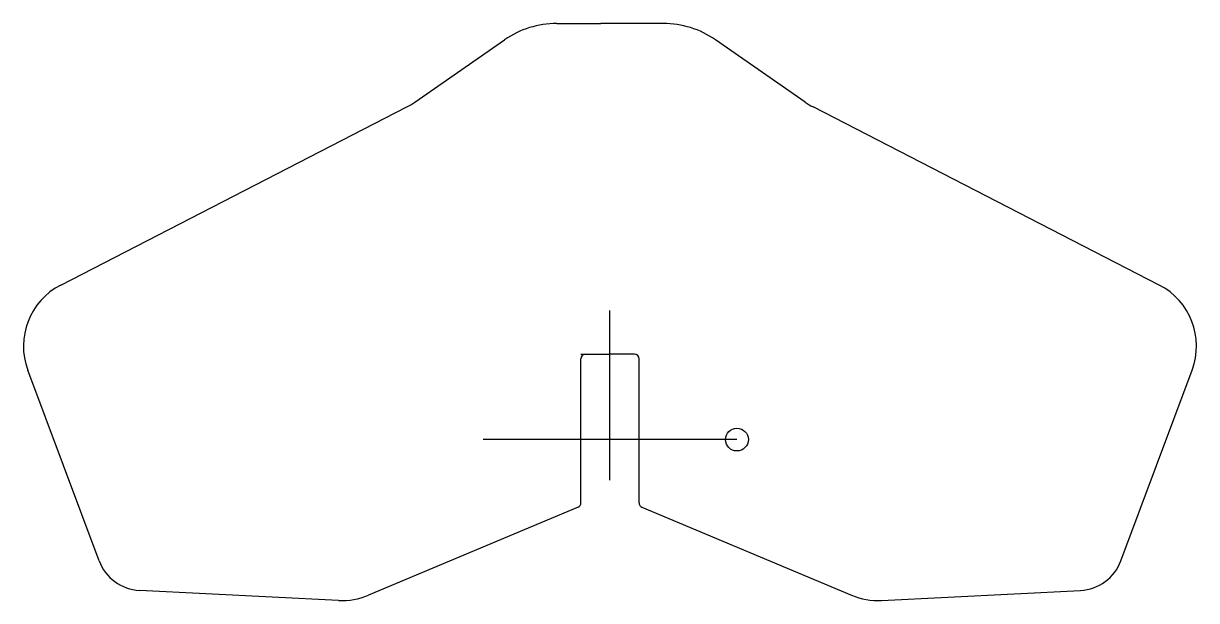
# Model space of a CAD drawing. Header units: millimetres. Extents: x 26 to 283, y 28 to 154.
import ezdxf

# ---------------------------------------------------------------- set-up
doc = ezdxf.new("R2010")
doc.units = ezdxf.units.MM
doc.layers.get('0').update_dxf_attribs({"linetype": 'CONTINUOUS'})

msp = doc.modelspace()

# ---------------------------------------------------------------- linework, layer by layer
for p, q in [((142.81, 153.75), (152.47, 153.75)), ((156.43, 153.75), (152.47, 153.75)), ((166.1, 153.75), (156.43, 153.75)), ((111.77, 136.52), (131.39, 150.17)), ((197.14, 136.52), (177.52, 150.17)), ((34.34, 96.55), (110.06, 135.49)), ((274.56, 96.55), (198.84, 135.49)), ((154.45, 53.92), (154.45, 91)), ((148.1, 81.42), (154.45, 81.42)), ((148.1, 48.94), (148.1, 80.42)), ((159.8, 81.42), (154.45, 81.42)), ((160.8, 48.94), (160.8, 80.42)), ((42.73, 36.29), (27.15, 77.96)), ((266.17, 36.29), (281.75, 77.96)), ((182.2, 62.78), (126.7, 62.78)), ((147.49, 48.02), (101.65, 28.76)), ((161.41, 48.02), (207.25, 28.76)), ((95.08, 27.6), (51.59, 29.81)), ((213.82, 27.6), (257.31, 29.81))]:
    msp.add_line(p, q)
msp.add_circle((182.2, 62.78), 2.5)
for centre, radius, start, end in [((142.81, 133.75), 20, 90, 124.8238), ((166.1, 133.75), 20, 55.1762, 90), ((103.2, 148.83), 15, 297.216, 304.8238), ((205.7, 148.83), 15, 235.1762, 242.784), ((41.2, 83.21), 15, 117.216, 200.5), ((267.7, 83.21), 15, -20.5, 62.784), ((149.1, 80.42), 1, 90, 180), ((159.8, 80.42), 1, 0, 90), ((147.1, 48.94), 1, 292.7951, 360), ((161.8, 48.94), 1, 180, 247.2049), ((52.1, 39.79), 10, 200.5, 267.1007), ((256.81, 39.79), 10, 272.8993, 339.5), ((95.84, 42.58), 15, 267.1007, 292.7951), ((213.06, 42.58), 15, 247.2049, 272.8993)]:
    msp.add_arc(centre, radius, start, end)

doc.saveas('drawing.dxf')
